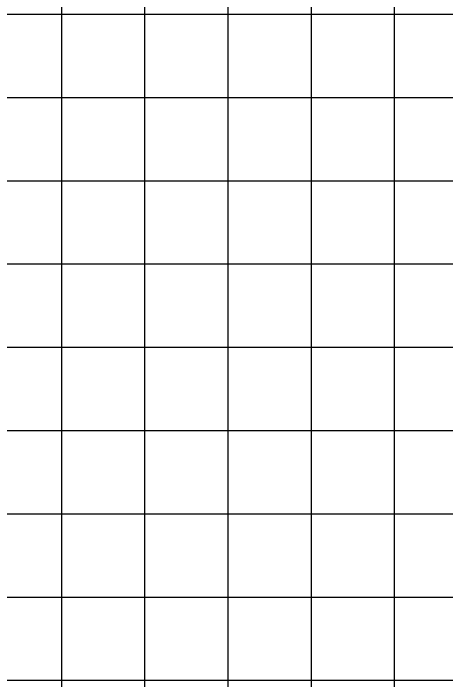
# Model space of a CAD drawing. Extents: x -32000 to 290600, y -96057 to 131250.
# Drawn here: x 206651 to 209775, y 78600 to 83408 of the extents above; entities that cross this region are included whole.
import ezdxf

# ---------------------------------------------------------------- set-up
doc = ezdxf.new("R2010")
doc.units = 0
doc.layers.add('XFDR30-50K$0$A-R-Plan', color=9, linetype='Continuous')

# ---------------------------------------------------------------- blocks, each defined once
blk = doc.blocks.new('XFDR30-50K')
at = {"layer": 'XFDR30-50K$0$A-R-Plan'}
for p, q in [((207000, 75, 0), (207000, 89925, 0)), ((207600, 75, 0), (207600, 89925, 0)), ((208200, 75, 0), (208200, 89925, 0)), ((208800, 75, 0), (208800, 89925, 0)), ((209400, 75, 0), (209400, 89925, 0)), ((243101, 83400), (174600, 83400)), ((210000, 82800), (206400, 82800)), ((210000, 82200), (206400, 82200)), ((210000, 81600), (206400, 81600)), ((243101, 81000), (174600, 81000)), ((243101, 80400), (174600, 80400)), ((210430.8, 79800, 0), (206400, 79800)), ((210430.8, 79200, 0), (206400, 79200)), ((243101, 78600), (174600, 78600))]:
    blk.add_line(p, q, dxfattribs=at)

msp = doc.modelspace()

# ---------------------------------------------------------------- block references
msp.add_blockref('XFDR30-50K', (0, 0))

doc.saveas('drawing.dxf')
